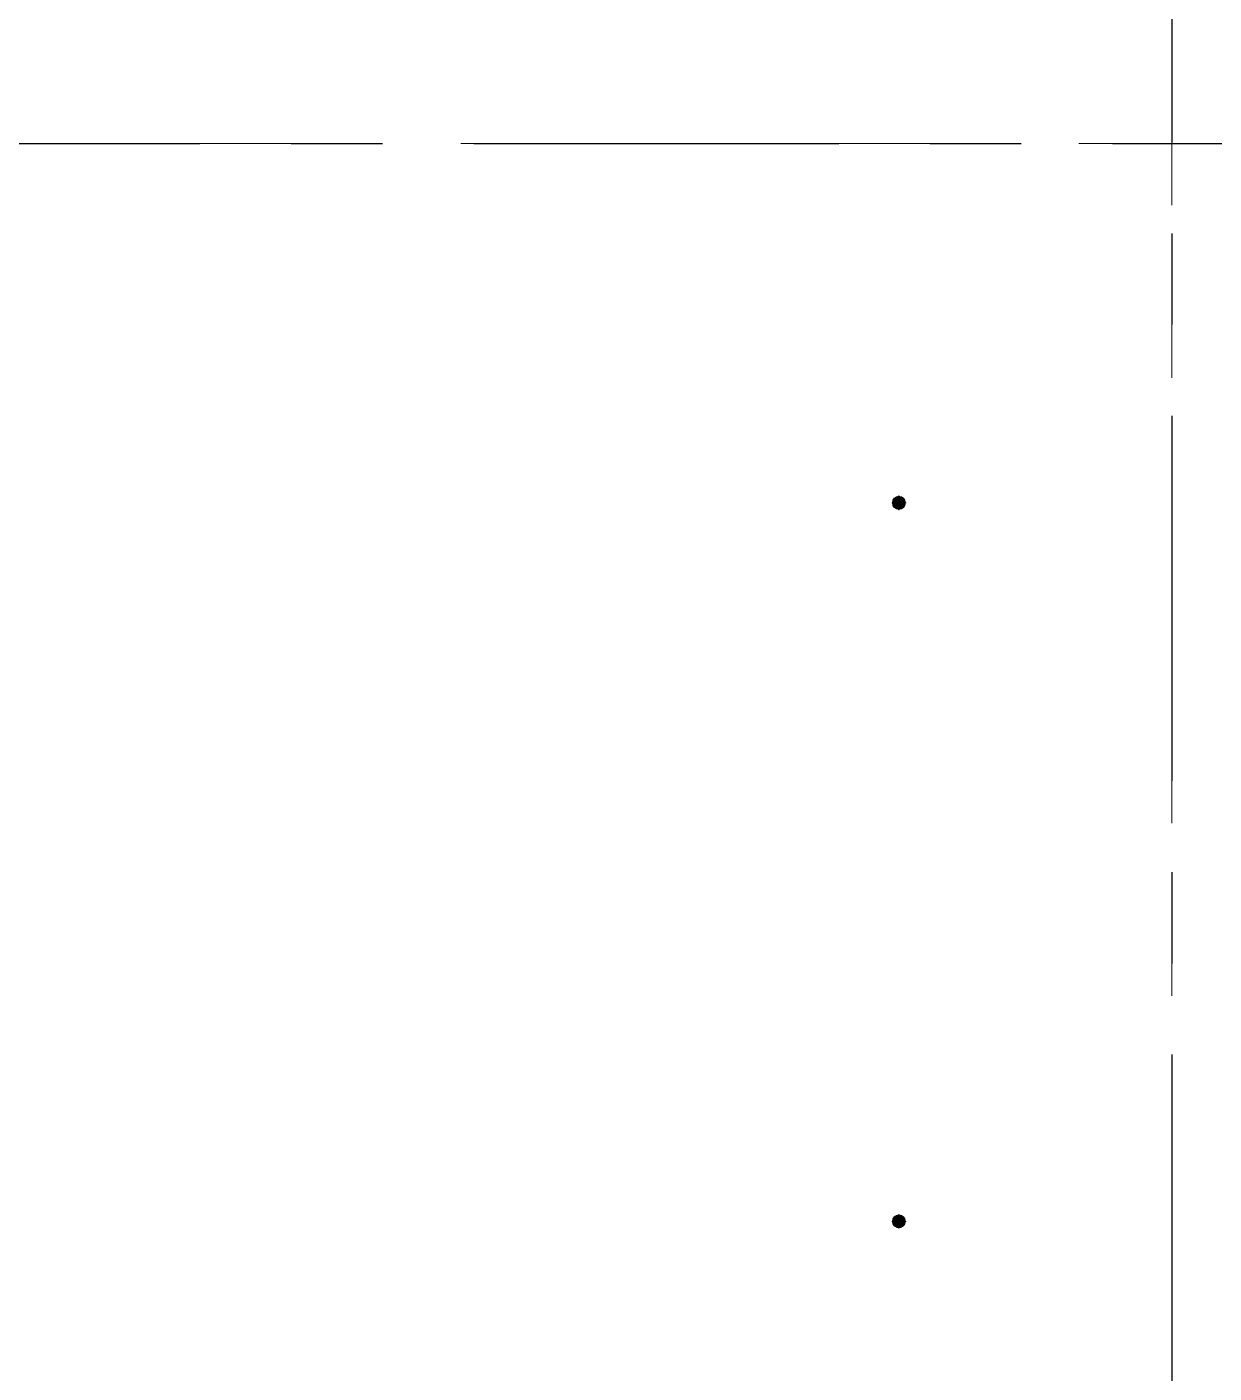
# Model space of a CAD drawing. Header units: millimetres. Extents: x -4000 to 187956, y -58990 to 162485.
# Drawn here: x 46516 to 50647, y 31172 to 35856 of the extents above; entities that cross this region are included whole.
import ezdxf

# ---------------------------------------------------------------- set-up
doc = ezdxf.new("R2010")
doc.units = ezdxf.units.MM
for name, pattern in [('Dash 1_16_', [317.5, 158.75, -158.75]), ('Grid Line', [2222.5, 1270, -317.5, 317.5, -317.5]), ('Grid Line 12_5mm', [2150, 1250, -300, 300, -300])]:
    doc.linetypes.add(name, pattern=pattern)
for name, color, linetype, lineweight in [('F-SPRN', 3, 'Continuous', 9), ('P-PIPE', 3, 'Continuous', 9), ('P-PIPE-CNTR', 3, 'Continuous', 9), ('S-GRID', 1, 'Continuous', 30)]:
    doc.layers.add(name, color=color, linetype=linetype, lineweight=lineweight)

# ---------------------------------------------------------------- blocks, each defined once
blk = doc.blocks.new('CMF2_NHAXUONG_A_rvt-1-FFS - TANG 1')
at = {"layer": 'S-GRID', "linetype": 'Grid Line 12_5mm', "lineweight": 9}
for p, q in [((50500, 161185.2), (50500, -16487.4)), ((-824.3, 35450), (183641.1, 35450))]:
    blk.add_line(p, q, dxfattribs=at)
blk = doc.blocks.new('Sprinkler_Up - DN20-V631-FFS - TANG 1')
at = {"layer": 'F-SPRN', "transparency": 33554534}
for points in [[(-13.5, 0), (-3.9, 0.7), (-1.7, 2.9), (-1.2, 3.5), (-0.6, 4), (0.6, 4), (1.2, 3.5), (1.7, 2.9), (4.6, 0), (22.2, 0), (18, 13.1), (6.9, 21.2), (-6.9, 21.2), (-18, 13.1), (-22.2, 0)], [(0, -21.2), (6.9, -21.2), (18, -13.1), (22.2, 0), (3.9, -0.7), (1.7, -2.9), (1.2, -3.5), (0.6, -4), (-0.6, -4), (-1.2, -3.5), (-1.7, -2.9), (-4.6, 0), (-22.2, 0), (-18, -13.1), (-6.9, -21.2)], [(0, -16.7), (4.3, -16.1), (11.8, -11.8), (16.1, -4.3), (16.1, 4.3), (11.8, 11.8), (8.3, 14.4), (0, 16.7), (-4.3, 16.1), (-11.8, 11.8), (-16.1, 4.3), (-16.1, -4.3), (-11.8, -11.8), (-8.3, -14.4)], [(0, -15.6), (7.8, -13.5), (13.5, -7.8), (15.1, -4), (15.1, 4), (13.5, 7.8), (7.8, 13.5), (0, 15.6), (-7.8, 13.5), (-11, 11), (-15.1, 4), (-15.1, -4), (-11, -11), (-7.8, -13.5)], [(-10.9, -5.5), (-10.9, 5.4), (-14.5, 5.4), (-14.5, -5.5)], [(-7.7, -5.5), (-7.7, 5.4), (-10.9, 5.4), (-10.9, -5.5)], [(0, -5.5), (0, 5.4), (-7.7, 5.4), (-7.7, -5.5)], [(0, 0), (5.7, 0), (2.9, 4.9), (-2.9, 4.9), (-5.7, 0)], [(-2.9, -4.9), (2.9, -4.9), (5.7, 0), (-5.7, 0)], [(0, 0), (4.6, 0), (0, 4.6), (-4.6, 0)], [(0, -4.6), (4.6, 0), (-4.6, 0)], [(0, -2.6), (1.3, 0), (-1.8, 0)], [(-1.3, 0), (1.8, 0), (0, 2.6)], [(7.7, -5.5), (7.7, 5.4), (0, 5.4), (0, -5.5)], [(10.9, -5.5), (10.9, 5.4), (7.7, 5.4), (7.7, -5.5)], [(14.5, -5.5), (14.5, 5.4), (10.9, 5.4), (10.9, -5.5)]]:
    blk.add_hatch(color=1, dxfattribs=at).paths.add_polyline_path(points)
at = {"layer": 'F-SPRN', "color": 1}
for p, q in [((-11.5, 5.4), (-14.5, 5.4)), ((-14.5, 5.4), (-11.3, 5.4)), ((-14.5, 5.4), (-14.5, 3.7)), ((-14.5, 3.3), (-14.5, 0)), ((-11.5, 5.4), (-11.5, 4)), ((-10.9, 1.9), (-10.9, 3.6)), ((-10.8, 5.4), (-8, 5.4)), ((-8.1, 5.4), (-10.8, 5.4)), ((-8.1, 5.4), (-8.1, 2.8)), ((-8.1, 2.5), (-8.1, 0.7)), ((-7.7, 4.8), (-7.7, 2.7)), ((-7.7, 4.8), (-7.7, 2.7)), ((-7.7, 2.1), (-7.7, 0.5)), ((-7.7, 2.1), (-7.7, 0.5)), ((-6.7, 5.4), (-4.7, 5.4)), ((-5.8, 3.8), (-5.8, 2.2)), ((-2.1, 0), (-2.1, 0)), ((-2.1, 0), (-2.1, -0.1)), ((-0.5, 2), (-0.6, 2)), ((-0.6, 2), (-0.6, 2)), ((0, 2.1), (-0.1, 2.1)), ((2.1, 0), (2.1, 0.1)), ((2.1, 0), (2.1, 0)), ((4.7, 5.4), (6.5, 5.4)), ((7.7, 5.4), (10.8, 5.4)), ((7.7, 5.2), (7.7, 2.7)), ((7.7, 5.2), (7.7, 2.7)), ((7.7, 2.3), (7.7, 0.5)), ((7.7, 2.3), (7.7, 0.5)), ((10.8, 5.4), (8.1, 5.4)), ((8.1, 5.4), (8.1, 2.8)), ((8.1, 2.5), (8.1, 0.4)), ((10.9, 5.4), (14.5, 5.4)), ((10.9, 3.6), (10.9, 0.2)), ((14.5, 5.4), (11.5, 5.4)), ((11.5, 5.4), (11.5, 4)), ((11.5, 3), (11.5, 0.2)), ((14.5, 5.4), (14.5, -5.5)), ((-14.5, -1.3), (-14.5, -3.7)), ((-11.1, -5.5), (-14.5, -5.5)), ((-14.5, -5.5), (-11.5, -5.5)), ((-10.9, -2.6), (-10.9, -1.3)), ((-10.8, -5.5), (-8.1, -5.5)), ((-7.8, -5.5), (-10.8, -5.5)), ((-8.1, -4.2), (-8.1, -5.5)), ((-7.7, -2.7), (-7.7, -4)), ((-7.7, -2.7), (-7.7, -4)), ((-7, -5.5), (-5.8, -5.5)), ((-4.8, -5.5), (-7, -5.5)), ((-5.8, -2.3), (-5.8, -3.8)), ((-2.1, -0.3), (-2, -0.4)), ((-2, -0.4), (-2, -0.5)), ((-2, -0.5), (-2, -0.6)), ((-2, -0.6), (-2, -0.7)), ((-2, -0.7), (-1.9, -0.7)), ((-1.9, -0.7), (-1.9, -0.8)), ((-1.9, -0.8), (-1.9, -0.9)), ((-1.9, -0.9), (-1.8, -1)), ((-1.8, -1), (-1.8, -1.1)), ((-1.8, -1), (-1.8, -1)), ((-1.8, -1.1), (-1.7, -1.2)), ((-1.7, -1.2), (-1.6, -1.3)), ((-1.7, -1.2), (-1.7, -1.2)), ((-1.6, -1.3), (-1.6, -1.4)), ((-1.6, -1.4), (-1.5, -1.4)), ((-1.5, -1.4), (-1.4, -1.5)), ((-1.4, -1.5), (-1.3, -1.6)), ((-1.4, -1.5), (-1.4, -1.5)), ((-1.3, -1.6), (-1.3, -1.7)), ((-1.3, -1.7), (-1.2, -1.7)), ((-1.2, -1.7), (-1.1, -1.7)), ((-1.1, -1.7), (-1.1, -1.8)), ((-1.1, -1.8), (-1, -1.8)), ((-1, -1.8), (-0.9, -1.9)), ((-0.9, -1.9), (-0.8, -1.9)), ((-0.8, -1.9), (-0.7, -2)), ((-0.8, -1.9), (-0.8, -1.9)), ((-0.7, -2), (-0.6, -2)), ((-0.6, -2), (-0.5, -2)), ((-0.5, -2), (-0.4, -2)), ((-0.4, -2), (-0.3, -2.1)), ((-0.4, -2), (-0.4, -2)), ((-0.3, -2.1), (-0.2, -2.1)), ((-0.2, -2.1), (-0.1, -2.1)), ((-0.1, -2.1), (0, -2.1)), ((0, -2.1), (0.1, -2.1)), ((0.1, -2.1), (0.2, -2.1)), ((0.1, -2.1), (0.1, -2.1)), ((0.2, -2.1), (0.3, -2.1)), ((0.3, -2.1), (0.4, -2)), ((0.4, -2), (0.5, -2)), ((0.5, -2), (0.6, -2)), ((0.6, -2), (0.7, -2)), ((0.6, -2), (0.6, -2)), ((0.7, -2), (0.8, -1.9)), ((0.8, -1.9), (0.9, -1.9)), ((0.9, -1.9), (1, -1.8)), ((0.9, -1.9), (0.9, -1.9)), ((1, -1.8), (1.1, -1.8)), ((1.1, -1.8), (1.2, -1.7)), ((1.2, -1.7), (1.3, -1.6)), ((1.2, -1.7), (1.2, -1.7)), ((1.3, -1.6), (1.4, -1.6)), ((1.4, -1.5), (1.5, -1.5)), ((1.4, -1.6), (1.4, -1.5)), ((1.5, -1.4), (1.6, -1.3)), ((1.5, -1.5), (1.5, -1.4)), ((1.6, -1.3), (1.7, -1.2)), ((1.6, -1.3), (1.6, -1.3)), ((1.7, -1.1), (1.8, -1.1)), ((1.7, -1.2), (1.7, -1.1)), ((1.8, -1), (1.9, -0.9)), ((1.8, -1.1), (1.8, -1)), ((1.9, -0.8), (2, -0.7)), ((1.9, -0.8), (1.9, -0.8)), ((1.9, -0.9), (1.9, -0.8)), ((2, -0.4), (2.1, -0.3)), ((2, -0.5), (2, -0.4)), ((2, -0.5), (2, -0.5)), ((2, -0.6), (2, -0.5)), ((2, -0.7), (2, -0.6)), ((2.1, -0.1), (2.1, 0)), ((2.1, -0.2), (2.1, -0.1)), ((2.1, -0.3), (2.1, -0.2)), ((7, -5.5), (4.8, -5.5)), ((5.8, -2.2), (5.8, -3.8)), ((5.8, -5.5), (7, -5.5)), ((7.7, -0.5), (7.7, -2.3)), ((7.7, -0.5), (7.7, -2.3)), ((7.7, -2.7), (7.7, -5.4)), ((7.7, -2.7), (7.7, -5.4)), ((10.8, -5.5), (7.7, -5.5)), ((8.1, -0.4), (8.1, -2.5)), ((8.1, -2.8), (8.1, -5.5)), ((8.1, -5.5), (10.8, -5.5)), ((10.9, -0.2), (10.9, -3.6)), ((14.5, -5.5), (10.9, -5.5)), ((11.5, -0.2), (11.5, -3)), ((11.5, -4), (11.5, -5.5)), ((11.5, -5.5), (14.5, -5.5))]:
    blk.add_line(p, q, dxfattribs=at)
at = {"layer": 'F-SPRN', "color": 1, "flags": 128}
for points in [[(-1.5, 1.4), (-1.6, 1.3), (-1.6, 1.3), (-1.7, 1.2), (-1.7, 1.1), (-1.8, 1.1), (-1.8, 1), (-1.9, 0.9), (-1.9, 0.8), (-1.9, 0.8), (-2, 0.7), (-2, 0.6), (-2, 0.5), (-2, 0.5), (-2, 0.4), (-2.1, 0.3), (-2.1, 0.2), (-2.1, 0.1), (-2.1, 0)], [(-0.6, 2), (-0.7, 2), (-0.8, 1.9), (-0.9, 1.9), (-0.9, 1.9), (-1, 1.8), (-1.1, 1.8), (-1.2, 1.7), (-1.2, 1.7), (-1.3, 1.6), (-1.4, 1.6), (-1.4, 1.5), (-1.5, 1.5), (-1.5, 1.4)], [(-0.1, 2.1), (-0.1, 2.1), (-0.2, 2.1), (-0.3, 2.1), (-0.4, 2), (-0.5, 2)], [(0.5, 2), (0.4, 2), (0.4, 2), (0.3, 2.1), (0.2, 2.1), (0.1, 2.1), (0, 2.1)], [(2.1, 0.1), (2.1, 0.2), (2.1, 0.2), (2.1, 0.3), (2, 0.4), (2, 0.5), (2, 0.6), (2, 0.7), (1.9, 0.7), (1.9, 0.8), (1.9, 0.9), (1.8, 1), (1.8, 1), (1.8, 1.1), (1.7, 1.2), (1.7, 1.2), (1.6, 1.3), (1.6, 1.4), (1.5, 1.4), (1.4, 1.5), (1.4, 1.5), (1.3, 1.6), (1.3, 1.7), (1.2, 1.7), (1.1, 1.7), (1.1, 1.8), (1, 1.8), (0.9, 1.9), (0.8, 1.9), (0.8, 1.9), (0.7, 2), (0.6, 2), (0.5, 2)], [(-2.1, -0.1), (-2.1, -0.2), (-2.1, -0.2), (-2.1, -0.3)]]:
    blk.add_lwpolyline(points, dxfattribs=at)
at = {"layer": 'F-SPRN', "color": 1}
for radius, start, end in [(22.2, 360, 180), (21.9, 165.6773, 179.2615), (21.9, 144.7698, 164.8151), (21.9, 126.6942, 143.2701), (16.7, 167.6802, 180), (16.7, 167.6802, 180), (16.7, 155.3879, 164.9693), (16.7, 155.3879, 164.9693), (15.6, 166.4265, 180), (15.6, 166.4265, 180), (15.6, 150.9409, 165), (15.6, 159.6139, 165), (16.7, 136.7213, 149.931), (16.7, 136.7213, 149.931), (15.6, 150.9409, 156.3845), (15.6, 138.4214, 150), (15.6, 138.4214, 150), (21.9, 108.2621, 125.7507), (16.7, 121.4181, 130.5751), (16.7, 121.4181, 130.5751), (15.6, 120.5262, 133.2078), (15.6, 120.5262, 133.2078), (16.7, 106.5995, 120), (16.7, 106.5995, 120), (15.6, 114.4363, 119.9813), (15.6, 114.4363, 119.9813), (21.9, 99.348, 107.901), (4.63, 155.7832, 180), (4.63, 155.7832, 180), (16.7, 96.4143, 105), (16.7, 96.4143, 105), (4.63, 109.0192, 138.2703), (4.63, 109.0192, 138.2703), (21.9, 90.145, 98.8503), (15.6, 95.5762, 100.6843), (15.6, 95.5762, 100.6843), (2.56, 109.0192, 168.8278), (2.56, 109.0192, 168.8278), (2.04, 109.0192, 180), (16.7, 83.0684, 90), (16.7, 83.0684, 90), (4.63, 17.9592, 90), (4.63, 17.9592, 90), (3.81, 57.0577, 90), (2.56, 14.5599, 90), (2.56, 14.5599, 90), (2.04, 10.4703, 90), (21.9, 72.5583, 89.4624), (15.6, 75.573, 80.5892), (15.6, 75.573, 80.5892), (3.81, 16.1605, 43.8358), (15.6, 67.5614, 74.5481), (15.6, 67.5614, 74.5481), (16.7, 60, 75), (16.7, 60, 75), (15.6, 60.0187, 65.5637), (15.6, 60.0187, 65.5637), (21.9, 54.2493, 71.7379), (15.6, 46.7922, 60), (15.6, 46.7922, 60), (16.7, 49.4249, 58.5819), (16.7, 49.4249, 58.5819), (15.6, 30, 41.5786), (15.6, 30, 41.5786), (16.7, 30, 43.2787), (16.7, 30, 43.2787), (21.9, 36.7299, 53.3058), (15.6, 23.6155, 29.5646), (15.6, 15, 29.5646), (15.6, 15, 20.3861), (16.7, 15, 24.6121), (16.7, 15, 24.6121), (15.6, 360, 13.6618), (15.6, 0, 13.6618), (16.7, 360, 12.3198), (16.7, 0, 12.3198), (21.9, 15.1849, 35.2302), (21.9, 0.7385, 14.3227), (22.2, 180, 360), (21.9, 180.7385, 194.3227), (21.9, 195.1849, 215.2302), (21.9, 216.7299, 233.3058), (16.7, 180, 192.3198), (16.7, 180, 192.3198), (16.7, 195.0307, 204.6121), (16.7, 195.0307, 204.6121), (15.6, 181.9082, 193.6618), (15.6, 181.9082, 193.6618), (15.6, 197.3339, 209.5646), (15.6, 197.3339, 209.5646), (16.7, 210.069, 223.2787), (16.7, 210.069, 223.2787), (15.6, 212.5472, 221.5786), (15.6, 212.5472, 221.5786), (21.9, 234.2493, 251.7379), (16.7, 229.4249, 238.5819), (16.7, 229.4249, 238.5819), (15.6, 233.795, 240), (15.6, 233.795, 240), (16.7, 240, 255), (16.7, 240, 255), (15.6, 240.0187, 254.5481), (15.6, 240.0187, 254.5481), (21.9, 252.5583, 269.4624), (4.63, 197.9592, 0), (4.63, 197.9592, 360), (15.6, 255, 267.64), (15.6, 255, 267.64), (3.81, 196.1605, 360), (2.56, 191.1677, 270), (2.56, 191.1677, 270), (2.04, 190.4703, 270), (16.7, 263.0684, 270), (16.7, 263.0684, 270), (2.04, 270, 0), (2.56, 270, 0), (2.56, 270, 360), (21.9, 270.145, 278.8503), (15.6, 275.5762, 280.6843), (15.6, 275.5762, 280.6843), (16.7, 276.4143, 285), (16.7, 276.4143, 285), (21.9, 279.348, 287.901), (16.7, 286.5995, 300), (16.7, 286.5995, 300), (15.6, 294.4363, 299.9813), (15.6, 294.4363, 299.9813), (21.9, 288.2621, 305.7507), (15.6, 300, 313.2078), (15.6, 300, 313.2078), (16.7, 301.4181, 310.5751), (16.7, 301.4181, 310.5751), (15.6, 318.4214, 330), (15.6, 318.4214, 330), (16.7, 316.7213, 330), (16.7, 316.7213, 330), (21.9, 306.6942, 323.2701), (15.6, 330.4354, 345), (15.6, 330.4354, 336.3845), (15.6, 339.6139, 345), (15.6, 346.3382, 360), (15.6, 346.3382, 360), (16.7, 335.3879, 345), (16.7, 335.3879, 345), (16.7, 347.6802, 360), (16.7, 347.6802, 360), (21.9, 324.7698, 344.8151), (21.9, 345.6773, 359.2615)]:
    blk.add_arc((0, 0), radius, start, end, dxfattribs=at)
blk = doc.blocks.new('Sprinkler_Up - DN20-V632-FFS - TANG 1')
at = {"layer": 'F-SPRN', "transparency": 33554534}
for points in [[(13.5, 0), (22.2, 0), (18, 13.1), (6.9, 21.2), (-6.9, 21.2), (-18, 13.1), (-22.2, 0), (-3.9, 0.7), (-1.7, 2.9), (-1.4, 4.8), (-0.5, 4.8), (0.6, 4), (1.2, 3.5), (1.7, 2.9), (4.6, 0)], [(0, -21.2), (6.9, -21.2), (18, -13.1), (22.2, 0), (3.9, -0.7), (1.7, -2.9), (1.2, -3.5), (0.6, -4), (-0.6, -4), (-1.2, -3.5), (-1.7, -2.9), (-4.6, 0), (-22.2, 0), (-18, -13.1), (-6.9, -21.2)], [(0, -16.7), (4.3, -16.1), (11.8, -11.8), (16.1, -4.3), (15.8, 4.8), (11.8, 11.8), (8.3, 14.4), (0, 16.7), (-4.3, 16.1), (-11.8, 11.8), (-16.1, 4.3), (-16.1, -4.3), (-11.8, -11.8), (-8.3, -14.4)], [(0, -15.6), (7.8, -13.5), (13.5, -7.8), (15.1, -4), (14.7, 4.8), (13.5, 7.8), (7.8, 13.5), (0, 15.6), (-7.8, 13.5), (-11, 11), (-15.1, 4), (-15.1, -4), (-11, -11), (-7.8, -13.5)], [(-10.9, -5.5), (-10.9, 5.4), (-14.5, 4.8), (-14.5, -5.5)], [(-7.7, -5.5), (-7.7, 5.4), (-10.9, 4.8), (-10.9, -5.5)], [(0, -5.5), (0, 5.4), (-7.7, 4.8), (-7.7, -5.5)], [(-5.7, 0), (5.7, 0), (2.9, 4.9), (-2.9, 4.8)], [(-2.9, -4.9), (2.9, -4.9), (5.7, 0), (-5.7, 0)], [(-4.6, 0), (4.6, 0), (0, 4.6)], [(0, -4.6), (4.6, 0), (-4.6, 0)], [(0, -2.6), (1.3, 0), (-1.8, 0)], [(-1.3, 0), (1.8, 0), (0, 2.6)], [(7.7, -5.5), (7.7, 5.4), (0, 4.8), (0, -5.5)], [(10.9, -5.5), (10.9, 5.4), (7.7, 4.8), (7.7, -5.5)], [(14.5, -5.5), (14.5, 5.4), (10.9, 4.8), (10.9, -5.5)]]:
    blk.add_hatch(color=1, dxfattribs=at).paths.add_polyline_path(points)
at = {"layer": 'F-SPRN', "color": 1}
for p, q in [((-11.5, 5.4), (-14.5, 5.4)), ((-14.5, 5.4), (-11.3, 5.4)), ((-14.5, 5.4), (-14.5, 4.8)), ((-14.5, 3.3), (-14.5, 0)), ((-11.5, 5.4), (-11.5, 4.8)), ((-10.9, 4.8), (-10.9, 5.4)), ((-10.9, 1.9), (-10.9, 3.6)), ((-10.8, 5.4), (-8, 5.4)), ((-8.1, 5.4), (-10.8, 5.4)), ((-8.1, 5.4), (-8.1, 2.8)), ((-8.1, 2.5), (-8.1, 0.7)), ((-7.7, 5.4), (-7.7, 4.8)), ((-7.7, 5.4), (-7.7, 4.8)), ((-7.7, 4.8), (-7.7, 2.7)), ((-7.7, 4.8), (-7.7, 2.7)), ((-7.7, 2.1), (-7.7, 0.5)), ((-7.7, 2.1), (-7.7, 0.5)), ((-6.7, 5.4), (-4.7, 5.4)), ((-5.8, 5.4), (-5.8, 4.8)), ((-5.8, 3.8), (-5.8, 2.2)), ((-2.1, 0), (-2.1, 0)), ((-2.1, 0), (-2.1, -0.1)), ((0, 2.1), (-0.1, 2.1)), ((2.1, 0), (2.1, 0.1)), ((2.1, 0), (2.1, 0)), ((4.7, 5.4), (6.5, 5.4)), ((5.8, 5.4), (5.8, 4.8)), ((7.7, 5.4), (10.8, 5.4)), ((7.7, 5.4), (7.7, 4.8)), ((7.7, 5.4), (7.7, 4.8)), ((7.7, 4.8), (7.7, 2.7)), ((7.7, 4.8), (7.7, 2.7)), ((7.7, 2.3), (7.7, 0.5)), ((7.7, 2.3), (7.7, 0.5)), ((10.8, 5.4), (8.1, 5.4)), ((8.1, 5.4), (8.1, 4.8)), ((8.1, 4.8), (8.1, 2.8)), ((8.1, 2.5), (8.1, 0.4)), ((10.9, 5.4), (14.5, 5.4)), ((10.9, 5.4), (10.9, 4.8)), ((10.9, 3.6), (10.9, 0.2)), ((14.5, 5.4), (11.5, 5.4)), ((11.5, 5.4), (11.5, 4.8)), ((11.5, 3), (11.5, 0.2)), ((14.5, 5.4), (14.5, 4.8)), ((14.5, 3.7), (14.5, -5.5)), ((-14.5, -1.3), (-14.5, -3.7)), ((-11.1, -5.5), (-14.5, -5.5)), ((-14.5, -5.5), (-11.5, -5.5)), ((-10.9, -2.6), (-10.9, -1.3)), ((-10.8, -5.5), (-8.1, -5.5)), ((-7.8, -5.5), (-10.8, -5.5)), ((-8.1, -4.2), (-8.1, -5.5)), ((-7.7, -2.7), (-7.7, -4)), ((-7.7, -2.7), (-7.7, -4)), ((-7, -5.5), (-5.8, -5.5)), ((-4.8, -5.5), (-7, -5.5)), ((-5.8, -2.3), (-5.8, -3.8)), ((-2.1, -0.3), (-2, -0.4)), ((-2, -0.4), (-2, -0.5)), ((-2, -0.5), (-2, -0.6)), ((-2, -0.6), (-2, -0.7)), ((-2, -0.7), (-1.9, -0.7)), ((-1.9, -0.7), (-1.9, -0.8)), ((-1.9, -0.8), (-1.9, -0.9)), ((-1.9, -0.9), (-1.8, -1)), ((-1.8, -1), (-1.8, -1.1)), ((-1.8, -1), (-1.8, -1)), ((-1.8, -1.1), (-1.7, -1.2)), ((-1.7, -1.2), (-1.6, -1.3)), ((-1.7, -1.2), (-1.7, -1.2)), ((-1.6, -1.3), (-1.6, -1.4)), ((-1.6, -1.4), (-1.5, -1.4)), ((-1.5, -1.4), (-1.4, -1.5)), ((-1.4, -1.5), (-1.3, -1.6)), ((-1.4, -1.5), (-1.4, -1.5)), ((-1.3, -1.6), (-1.3, -1.7)), ((-1.3, -1.7), (-1.2, -1.7)), ((-1.2, -1.7), (-1.1, -1.7)), ((-1.1, -1.7), (-1.1, -1.8)), ((-1.1, -1.8), (-1, -1.8)), ((-1, -1.8), (-0.9, -1.9)), ((-0.9, -1.9), (-0.8, -1.9)), ((-0.8, -1.9), (-0.7, -2)), ((-0.8, -1.9), (-0.8, -1.9)), ((-0.7, -2), (-0.6, -2)), ((-0.6, -2), (-0.5, -2)), ((-0.5, -2), (-0.4, -2)), ((-0.4, -2), (-0.3, -2.1)), ((-0.4, -2), (-0.4, -2)), ((-0.3, -2.1), (-0.2, -2.1)), ((-0.2, -2.1), (-0.1, -2.1)), ((-0.1, -2.1), (0, -2.1)), ((0, -2.1), (0.1, -2.1)), ((0.1, -2.1), (0.2, -2.1)), ((0.1, -2.1), (0.1, -2.1)), ((0.2, -2.1), (0.3, -2.1)), ((0.3, -2.1), (0.4, -2)), ((0.4, -2), (0.5, -2)), ((0.5, -2), (0.6, -2)), ((0.6, -2), (0.7, -2)), ((0.6, -2), (0.6, -2)), ((0.7, -2), (0.8, -1.9)), ((0.8, -1.9), (0.9, -1.9)), ((0.9, -1.9), (1, -1.8)), ((0.9, -1.9), (0.9, -1.9)), ((1, -1.8), (1.1, -1.8)), ((1.1, -1.8), (1.2, -1.7)), ((1.2, -1.7), (1.3, -1.6)), ((1.2, -1.7), (1.2, -1.7)), ((1.3, -1.6), (1.4, -1.6)), ((1.4, -1.5), (1.5, -1.5)), ((1.4, -1.6), (1.4, -1.5)), ((1.5, -1.4), (1.6, -1.3)), ((1.5, -1.5), (1.5, -1.4)), ((1.6, -1.3), (1.7, -1.2)), ((1.6, -1.3), (1.6, -1.3)), ((1.7, -1.1), (1.8, -1.1)), ((1.7, -1.2), (1.7, -1.1)), ((1.8, -1), (1.9, -0.9)), ((1.8, -1.1), (1.8, -1)), ((1.9, -0.8), (2, -0.7)), ((1.9, -0.8), (1.9, -0.8)), ((1.9, -0.9), (1.9, -0.8)), ((2, -0.4), (2.1, -0.3)), ((2, -0.5), (2, -0.4)), ((2, -0.5), (2, -0.5)), ((2, -0.6), (2, -0.5)), ((2, -0.7), (2, -0.6)), ((2.1, -0.1), (2.1, 0)), ((2.1, -0.2), (2.1, -0.1)), ((2.1, -0.3), (2.1, -0.2)), ((7, -5.5), (4.8, -5.5)), ((5.8, -2.2), (5.8, -3.8)), ((5.8, -5.5), (7, -5.5)), ((7.7, -0.5), (7.7, -2.3)), ((7.7, -0.5), (7.7, -2.3)), ((7.7, -2.7), (7.7, -5.4)), ((7.7, -2.7), (7.7, -5.4)), ((10.8, -5.5), (7.7, -5.5)), ((8.1, -0.4), (8.1, -2.5)), ((8.1, -2.8), (8.1, -5.5)), ((8.1, -5.5), (10.8, -5.5)), ((10.9, -0.2), (10.9, -3.6)), ((14.5, -5.5), (10.9, -5.5)), ((11.5, -0.2), (11.5, -3)), ((11.5, -4), (11.5, -5.5)), ((11.5, -5.5), (14.5, -5.5))]:
    blk.add_line(p, q, dxfattribs=at)
at = {"layer": 'F-SPRN', "color": 1, "flags": 128}
for points in [[(-0.6, 2), (-0.7, 2), (-0.8, 1.9), (-0.9, 1.9), (-0.9, 1.9), (-1, 1.8), (-1.1, 1.8), (-1.2, 1.7), (-1.2, 1.7), (-1.3, 1.6), (-1.4, 1.6), (-1.4, 1.5), (-1.5, 1.5), (-1.5, 1.4), (-1.6, 1.3), (-1.6, 1.3), (-1.7, 1.2), (-1.7, 1.1), (-1.8, 1.1), (-1.8, 1), (-1.9, 0.9), (-1.9, 0.8), (-1.9, 0.8), (-2, 0.7), (-2, 0.6), (-2, 0.5), (-2, 0.5), (-2, 0.4), (-2.1, 0.3), (-2.1, 0.2), (-2.1, 0.1), (-2.1, 0)], [(-0.5, 2), (-0.6, 2), (-0.6, 2)], [(-0.3, 2.1), (-0.4, 2), (-0.5, 2)], [(-0.1, 2.1), (-0.1, 2.1), (-0.2, 2.1), (-0.3, 2.1)], [(2.1, 0.1), (2.1, 0.2), (2.1, 0.2), (2.1, 0.3), (2, 0.4), (2, 0.5), (2, 0.6), (2, 0.7), (1.9, 0.7), (1.9, 0.8), (1.9, 0.9), (1.8, 1), (1.8, 1), (1.8, 1.1), (1.7, 1.2), (1.7, 1.2), (1.6, 1.3), (1.6, 1.4), (1.5, 1.4), (1.4, 1.5), (1.4, 1.5), (1.3, 1.6), (1.3, 1.7), (1.2, 1.7), (1.1, 1.7), (1.1, 1.8), (1, 1.8), (0.9, 1.9), (0.8, 1.9), (0.8, 1.9), (0.7, 2), (0.6, 2), (0.5, 2), (0.4, 2), (0.4, 2), (0.3, 2.1), (0.2, 2.1), (0.1, 2.1), (0, 2.1)], [(-2.1, -0.1), (-2.1, -0.2), (-2.1, -0.2), (-2.1, -0.3)]]:
    blk.add_lwpolyline(points, dxfattribs=at)
at = {"layer": 'F-SPRN', "color": 1}
for radius, start, end in [(22.2, 360, 180), (21.9, 166.5, 179.2615), (21.9, 144.7698, 164.8151), (21.9, 126.6942, 143.2701), (16.7, 167.6802, 180), (16.7, 167.6802, 180), (16.7, 163.0836, 165), (16.7, 163.0836, 165), (16.7, 155.3879, 163.0836), (16.7, 155.3879, 163.0836), (15.6, 166.4265, 180), (15.6, 166.4265, 180), (15.6, 150.9409, 165), (15.6, 161.8532, 165), (15.6, 150.9409, 161.8532), (16.7, 136.7213, 149.931), (16.7, 136.7213, 149.931), (15.6, 138.4214, 150), (15.6, 138.4214, 150), (21.9, 108.2621, 125.7507), (16.7, 121.4181, 130.5751), (16.7, 121.4181, 130.5751), (15.6, 120.5262, 133.2078), (15.6, 120.5262, 133.2078), (16.7, 106.5995, 120), (16.7, 106.5995, 120), (15.6, 114.4363, 119.9813), (15.6, 114.4363, 119.9813), (21.9, 99.348, 107.901), (4.63, 155.7832, 180), (4.63, 155.7832, 180), (16.7, 96.4143, 105), (16.7, 96.4143, 105), (4.63, 109.0192, 138.2703), (4.63, 109.0192, 138.2703), (21.9, 90.145, 98.8503), (5.71, 120, 121.4166), (15.6, 95.5762, 100.6843), (15.6, 95.5762, 100.6843), (2.56, 109.0192, 168.8278), (2.56, 109.0192, 168.8278), (2.04, 109.0192, 180), (16.7, 83.0684, 90), (16.7, 83.0684, 90), (4.63, 17.9592, 90), (4.63, 17.9592, 90), (3.81, 57.0577, 90), (2.56, 14.5599, 90), (2.56, 14.5599, 90), (2.04, 10.4703, 90), (21.9, 72.5583, 89.4624), (15.6, 75.573, 80.5892), (15.6, 75.573, 80.5892), (3.81, 16.1605, 43.8358), (5.71, 58.5834, 60), (15.6, 67.5614, 74.5481), (15.6, 67.5614, 74.5481), (16.7, 60, 75), (16.7, 60, 75), (15.6, 60.0187, 65.5637), (15.6, 60.0187, 65.5637), (21.9, 54.2493, 71.7379), (15.6, 46.7922, 60), (15.6, 46.7922, 60), (16.7, 49.4249, 58.5819), (16.7, 49.4249, 58.5819), (15.6, 30, 41.5786), (15.6, 30, 41.5786), (16.7, 30, 43.2787), (16.7, 30, 43.2787), (21.9, 36.7299, 53.3058), (15.6, 15, 29.5646), (15.6, 15, 29.5646), (16.7, 16.9164, 24.6121), (16.7, 16.9164, 24.6121), (15.6, 360, 13.6618), (15.6, 0, 13.6618), (16.7, 15, 16.9164), (16.7, 15, 16.9164), (16.7, 360, 12.3198), (16.7, 0, 12.3198), (21.9, 15.1849, 35.2302), (21.9, 0.7385, 13.5), (22.2, 180, 360), (21.9, 180.7385, 194.3227), (21.9, 195.1849, 215.2302), (21.9, 216.7299, 233.3058), (16.7, 180, 192.3198), (16.7, 180, 192.3198), (16.7, 195.0307, 204.6121), (16.7, 195.0307, 204.6121), (15.6, 181.9082, 193.6618), (15.6, 181.9082, 193.6618), (15.6, 197.3339, 209.5646), (15.6, 197.3339, 209.5646), (16.7, 210.069, 223.2787), (16.7, 210.069, 223.2787), (15.6, 212.5472, 221.5786), (15.6, 212.5472, 221.5786), (21.9, 234.2493, 251.7379), (16.7, 229.4249, 238.5819), (16.7, 229.4249, 238.5819), (15.6, 233.795, 240), (15.6, 233.795, 240), (16.7, 240, 255), (16.7, 240, 255), (15.6, 240.0187, 254.5481), (15.6, 240.0187, 254.5481), (21.9, 252.5583, 269.4624), (4.63, 197.9592, 0), (4.63, 197.9592, 360), (15.6, 255, 267.64), (15.6, 255, 267.64), (3.81, 196.1605, 360), (2.56, 191.1677, 270), (2.56, 191.1677, 270), (2.04, 190.4703, 270), (16.7, 263.0684, 270), (16.7, 263.0684, 270), (2.04, 270, 0), (2.56, 270, 0), (2.56, 270, 360), (21.9, 270.145, 278.8503), (15.6, 275.5762, 280.6843), (15.6, 275.5762, 280.6843), (16.7, 276.4143, 285), (16.7, 276.4143, 285), (21.9, 279.348, 287.901), (16.7, 286.5995, 300), (16.7, 286.5995, 300), (15.6, 294.4363, 299.9813), (15.6, 294.4363, 299.9813), (21.9, 288.2621, 305.7507), (15.6, 300, 313.2078), (15.6, 300, 313.2078), (16.7, 301.4181, 310.5751), (16.7, 301.4181, 310.5751), (15.6, 318.4214, 330), (15.6, 318.4214, 330), (16.7, 316.7213, 330), (16.7, 316.7213, 330), (21.9, 306.6942, 323.2701), (15.6, 330.4354, 345), (15.6, 330.4354, 336.3845), (15.6, 339.6139, 345), (15.6, 346.3382, 360), (15.6, 346.3382, 360), (16.7, 335.3879, 345), (16.7, 335.3879, 345), (16.7, 347.6802, 360), (16.7, 347.6802, 360), (21.9, 324.7698, 344.8151), (21.9, 345.6773, 359.2615)]:
    blk.add_arc((0, 0), radius, start, end, dxfattribs=at)
blk = doc.blocks.new('Steel_Transition_Threaded_HoaPhat - Standard-V953-FFS - TANG 1')
at = {"layer": 'P-PIPE', "lineweight": 13, "transparency": 33554534}
h = blk.add_hatch(color=1, dxfattribs=at)
h.paths.add_polyline_path([(49550, 126427.6), (49555.8, 126428.4), (49561.3, 126430.6), (49565.9, 126434.2), (49569.5, 126438.8), (49571.7, 126444.3), (49572.5, 126450.1), (49571.7, 126455.9), (49569.5, 126461.3), (49565.9, 126466), (49561.3, 126469.6), (49555.8, 126471.8), (49550, 126472.6), (49544.2, 126471.8), (49538.8, 126469.6), (49534.1, 126466), (49530.5, 126461.3), (49528.3, 126455.9), (49527.5, 126450.1), (49528.3, 126444.3), (49530.5, 126438.8), (49534.1, 126434.2), (49538.8, 126430.6), (49544.2, 126428.4)])
h.paths.add_polyline_path([(49550, 126430), (49544.8, 126430.7), (49540, 126432.7), (49535.8, 126435.9), (49532.6, 126440), (49530.6, 126444.9), (49529.9, 126450.1), (49530.6, 126455.3), (49532.6, 126460.1), (49535.8, 126464.3), (49540, 126467.5), (49544.8, 126469.5), (49550, 126470.2), (49555.2, 126469.5), (49560.1, 126467.5), (49564.2, 126464.3), (49567.4, 126460.1), (49569.4, 126455.3), (49570.1, 126450.1), (49569.4, 126444.9), (49567.4, 126440), (49564.2, 126435.9), (49560.1, 126432.7), (49555.2, 126430.7)])
for points in [[(49529.9, 126450.1), (49533.6, 126450.1), (49535.8, 126458.3), (49541.8, 126464.3), (49550, 126466.5), (49558.2, 126464.3), (49564.2, 126458.3), (49566.4, 126450.1), (49570.1, 126450.1), (49569.4, 126455.3), (49567.4, 126460.1), (49564.2, 126464.3), (49560.1, 126467.5), (49555.2, 126469.5), (49550, 126470.2), (49544.8, 126469.5), (49540, 126467.5), (49535.8, 126464.3), (49532.6, 126460.1), (49530.6, 126455.3)], [(49550, 126431.6), (49554.8, 126432.2), (49559.3, 126434.1), (49563.1, 126437), (49566, 126440.8), (49567.9, 126445.3), (49568.5, 126450.1), (49567.9, 126454.9), (49566, 126459.3), (49563.1, 126463.2), (49559.3, 126466.1), (49554.8, 126468), (49550, 126468.6), (49545.2, 126468), (49540.8, 126466.1), (49536.9, 126463.2), (49534, 126459.3), (49532.1, 126454.9), (49531.5, 126450.1), (49532.1, 126445.3), (49534, 126440.8), (49536.9, 126437), (49540.8, 126434.1), (49545.2, 126432.2)], [(49550, 126430), (49555.2, 126430.7), (49560.1, 126432.7), (49564.2, 126435.9), (49567.4, 126440), (49569.4, 126444.9), (49570.1, 126450.1), (49566.4, 126450.1), (49564.2, 126441.9), (49558.2, 126435.9), (49550, 126433.7), (49541.8, 126435.9), (49535.8, 126441.9), (49533.6, 126450.1), (49529.9, 126450.1), (49530.6, 126444.9), (49532.6, 126440), (49535.8, 126435.9), (49540, 126432.7), (49544.8, 126430.7)]]:
    blk.add_hatch(color=1, dxfattribs=at).paths.add_polyline_path(points)
at = {"layer": 'P-PIPE', "color": 20, "lineweight": 13}
for radius, start, end in [(22.5, 0, 180), (22.5, 0, 180), (20.1, 128.8856, 148.1553), (18.5, 136.4297, 150), (18.5, 136.4297, 150), (18.5, 123.4976, 133.2041), (18.5, 123.4976, 133.2041), (20.1, 109.6859, 125.0043), (16.4, 121.0738, 126.4537), (18.5, 106.819, 120), (18.5, 106.819, 120), (16.4, 113.4045, 120), (16.4, 107.4657, 111.9681), (20.1, 100.9975, 105), (18.5, 91.4353, 103.2046), (18.5, 91.4353, 103.2046), (16.4, 96.2132, 104.6042), (20.1, 90.5246, 98.5089), (18.5, 78.0986, 90), (18.5, 78.0986, 90), (20.1, 75.0607, 87.9279), (16.4, 66.9681, 75), (18.5, 60, 75), (18.5, 60, 75), (20.1, 54.9957, 75), (18.5, 46.7959, 56.5024), (18.5, 46.7959, 56.5024), (20.1, 31.8447, 51.1144), (18.5, 30, 43.5703), (18.5, 30, 43.5703), (22.5, 180, 0), (22.5, 180, 0), (20.1, 166.0499, 180), (20.1, 180, 193.9501), (20.1, 150, 162.7449), (20.1, 197.2551, 210), (18.5, 166.5939, 180), (18.5, 166.5939, 180), (18.5, 180, 193.4061), (18.5, 180, 193.4061), (18.5, 157.6232, 165), (18.5, 157.6232, 165), (18.5, 195, 202.3768), (18.5, 195, 202.3768), (20.1, 211.8447, 231.1144), (16.4, 180.8106, 191.4533), (16.4, 168.5467, 175.1607), (18.5, 210, 223.5703), (18.5, 210, 223.5703), (16.4, 158.0319, 163.506), (16.4, 141.9681, 150), (16.4, 210.6635, 218.0319), (18.5, 226.7959, 236.5024), (18.5, 226.7959, 236.5024), (20.1, 234.9957, 255), (16.4, 230.4733, 236.6389), (18.5, 240, 255), (18.5, 240, 255), (16.4, 240, 246.5955), (16.4, 246.9681, 255), (20.1, 255.0607, 267.9279), (18.5, 258.0986, 270), (18.5, 258.0986, 270), (16.4, 264.1652, 268.506), (20.1, 270.5246, 278.5089), (18.5, 271.4353, 283.2046), (18.5, 271.4353, 283.2046), (16.4, 276.4537, 283.9063), (20.1, 280.9975, 285), (16.4, 287.4657, 291.9681), (18.5, 286.819, 300), (18.5, 286.819, 300), (16.4, 293.4045, 300), (20.1, 289.6859, 305.0043), (18.5, 303.4976, 313.2041), (18.5, 303.4976, 313.2041), (20.1, 308.8856, 328.1553), (16.4, 30, 38.0319), (18.5, 316.4297, 330), (18.5, 316.4297, 330), (16.4, 338.0319, 342.8691), (16.4, 0, 8.0319), (16.4, 351.9681, 0), (18.5, 15, 22.3768), (18.5, 15, 22.3768), (18.5, 337.6232, 345), (18.5, 337.6232, 345), (20.1, 17.2551, 30), (20.1, 330, 342.7449), (18.5, 0, 13.4061), (18.5, 0, 13.4061), (18.5, 346.5939, 0), (18.5, 346.5939, 0), (20.1, 0, 13.9501), (20.1, 346.0499, 0)]:
    blk.add_arc((49550, 126450.1), radius, start, end, dxfattribs=at)
blk = doc.blocks.new('Steel_Transition_Threaded_HoaPhat - Standard-V958-FFS - TANG 1')
at = {"layer": 'P-PIPE', "lineweight": 13, "transparency": 33554534}
h = blk.add_hatch(color=1, dxfattribs=at)
h.paths.add_polyline_path([(49550, 31677.6), (49555.8, 31678.4), (49561.3, 31680.6), (49565.9, 31684.2), (49569.5, 31688.8), (49571.7, 31694.3), (49572.5, 31700.1), (49571.7, 31705.9), (49569.5, 31711.3), (49565.9, 31716), (49561.3, 31719.6), (49555.8, 31721.8), (49550, 31722.6), (49544.2, 31721.8), (49538.8, 31719.6), (49534.1, 31716), (49530.5, 31711.3), (49528.1, 31704.9), (49527.5, 31700.1), (49528.3, 31694.3), (49530.5, 31688.8), (49534.1, 31684.2), (49538.8, 31680.6), (49544.2, 31678.4)])
h.paths.add_polyline_path([(49550, 31680), (49544.8, 31680.7), (49540, 31682.7), (49535.8, 31685.9), (49532.6, 31690), (49530.6, 31694.9), (49529.9, 31700.1), (49530.6, 31705.3), (49532.6, 31710.1), (49535.8, 31714.3), (49540, 31717.5), (49544.8, 31719.5), (49550, 31720.2), (49555.2, 31719.5), (49560.1, 31717.5), (49564.2, 31714.3), (49567.4, 31710.1), (49569.5, 31704.9), (49570.1, 31700.1), (49569.4, 31694.9), (49567.4, 31690), (49564.2, 31685.9), (49560.1, 31682.7), (49555.2, 31680.7)])
for points in [[(49529.9, 31700.1), (49533.6, 31700.1), (49535.8, 31708.3), (49541.8, 31714.3), (49550, 31716.5), (49558.2, 31714.3), (49564.2, 31708.3), (49566.4, 31700.1), (49570.1, 31700.1), (49569.4, 31705.3), (49567.4, 31710.1), (49564.2, 31714.3), (49560.1, 31717.5), (49555.2, 31719.5), (49550, 31720.2), (49544.8, 31719.5), (49540, 31717.5), (49535.8, 31714.3), (49532.6, 31710.1), (49530.5, 31704.9)], [(49550, 31681.6), (49554.8, 31682.2), (49559.3, 31684.1), (49563.1, 31687), (49566, 31690.8), (49567.9, 31695.3), (49568.5, 31700.1), (49567.9, 31704.9), (49566, 31709.3), (49563.1, 31713.2), (49559.3, 31716.1), (49554.8, 31718), (49550, 31718.6), (49545.2, 31718), (49540.8, 31716.1), (49536.9, 31713.2), (49534, 31709.3), (49532.1, 31704.9), (49531.5, 31700.1), (49532.1, 31695.3), (49534, 31690.8), (49536.9, 31687), (49540.8, 31684.1), (49545.2, 31682.2)], [(49550, 31680), (49555.2, 31680.7), (49560.1, 31682.7), (49564.2, 31685.9), (49567.4, 31690), (49569.4, 31694.9), (49570.1, 31700.1), (49566.4, 31700.1), (49564.2, 31691.9), (49558.2, 31685.9), (49550, 31683.7), (49541.8, 31685.9), (49535.8, 31691.9), (49533.6, 31700.1), (49529.9, 31700.1), (49530.6, 31694.9), (49532.6, 31690), (49535.8, 31685.9), (49540, 31682.7), (49544.8, 31680.7)]]:
    blk.add_hatch(color=1, dxfattribs=at).paths.add_polyline_path(points)
at = {"layer": 'P-PIPE', "color": 20, "lineweight": 13}
for radius, start, end in [(22.5, 0, 180), (22.5, 0, 180), (20.1, 150, 162.7449), (20.1, 128.8856, 148.1553), (18.5, 136.4297, 150), (18.5, 136.4297, 150), (16.4, 141.9681, 150), (18.5, 123.4976, 133.2041), (18.5, 123.4976, 133.2041), (20.1, 109.6859, 125.0043), (16.4, 121.0738, 126.4537), (18.5, 106.819, 120), (18.5, 106.819, 120), (16.4, 113.4045, 120), (16.4, 107.4657, 111.9681), (20.1, 100.9975, 105), (18.5, 91.4353, 103.2046), (18.5, 91.4353, 103.2046), (16.4, 96.2132, 104.6042), (20.1, 90.5246, 98.5089), (18.5, 78.0986, 90), (18.5, 78.0986, 90), (20.1, 75.0607, 87.9279), (16.4, 66.9681, 75), (18.5, 60, 75), (18.5, 60, 75), (20.1, 54.9957, 75), (18.5, 46.7959, 56.5024), (18.5, 46.7959, 56.5024), (20.1, 31.8447, 51.1144), (16.4, 30, 38.0319), (18.5, 30, 43.5703), (18.5, 30, 43.5703), (20.1, 17.2551, 30), (22.5, 180, 0), (22.5, 180, 0), (20.1, 166.0797, 180), (20.1, 180, 193.9501), (20.1, 165, 166.0797), (20.1, 197.2551, 210), (18.5, 166.5939, 180), (18.5, 166.5939, 180), (18.5, 180, 193.4061), (18.5, 180, 193.4061), (18.5, 157.6232, 164.8667), (18.5, 157.6232, 165), (18.5, 164.8667, 165), (18.5, 195, 202.3768), (18.5, 195, 202.3768), (20.1, 211.8447, 231.1144), (16.4, 180.8106, 191.4533), (16.4, 168.5467, 175.1607), (18.5, 210, 223.5703), (18.5, 210, 223.5703), (16.4, 162.7884, 165), (16.4, 158.0319, 162.7884), (16.4, 210.6635, 218.0319), (18.5, 226.7959, 236.5024), (18.5, 226.7959, 236.5024), (20.1, 234.9957, 255), (16.4, 230.4733, 236.6389), (18.5, 240, 255), (18.5, 240, 255), (16.4, 240, 246.5955), (16.4, 246.9681, 255), (20.1, 255.0607, 267.9279), (18.5, 258.0986, 270), (18.5, 258.0986, 270), (16.4, 264.1652, 268.506), (20.1, 270.5246, 278.5089), (18.5, 271.4353, 283.2046), (18.5, 271.4353, 283.2046), (16.4, 276.4537, 283.9063), (20.1, 280.9975, 285), (16.4, 287.4657, 291.9681), (18.5, 286.819, 300), (18.5, 286.819, 300), (16.4, 293.4045, 300), (20.1, 289.6859, 305.0043), (18.5, 303.4976, 313.2041), (18.5, 303.4976, 313.2041), (20.1, 308.8856, 328.1553), (18.5, 316.4297, 330), (18.5, 316.4297, 330), (16.4, 338.0319, 342.8691), (16.4, 15, 17.2116), (16.4, 0, 8.0319), (16.4, 351.9681, 0), (18.5, 15.1333, 22.3768), (18.5, 15, 22.3768), (18.5, 337.6232, 345), (18.5, 337.6232, 345), (20.1, 330, 342.7449), (18.5, 15, 15.1333), (18.5, 0, 13.4061), (18.5, 0, 13.4061), (18.5, 346.5939, 0), (18.5, 346.5939, 0), (20.1, 13.9203, 15), (20.1, 0, 13.9203), (20.1, 346.0499, 0)]:
    blk.add_arc((49550, 31700.1), radius, start, end, dxfattribs=at)

msp = doc.modelspace()

# ---------------------------------------------------------------- block references
at = {"lineweight": 5}
msp.add_blockref('CMF2_NHAXUONG_A_rvt-1-FFS - TANG 1', (0, 0), dxfattribs=at)

# ---------------------------------------------------------------- next in the draw order: hatches: boundary and pattern name
at = {"layer": 'P-PIPE', "transparency": 33554534}
for points in [[(49541.7, 34185.6), (49542.8, 34187.6), (49541.7, 34191.7), (49542.8, 34195.9), (49545.8, 34199), (49557.2, 34204.3), (49558.4, 34208.4), (49557.2, 34212.6), (49555.9, 34214.3), (49550, 34216.8), (49541.7, 34214.6), (49535.5, 34208.4), (49533.3, 34200.1), (49535.5, 34191.7), (49538.2, 34188.3)], [(49550, 34183.4), (49558.4, 34185.6), (49561.8, 34188.3), (49566.1, 34195.8), (49566.1, 34204.4), (49561.8, 34211.9), (49558.4, 34214.6), (49550, 34216.8), (49545.7, 34216.2), (49538.2, 34211.9), (49533.9, 34204.4), (49533.9, 34195.8), (49538.2, 34188.3), (49541.7, 34185.6)], [(49541.7, 31685.6), (49542.8, 31687.6), (49541.7, 31691.7), (49542.8, 31695.9), (49545.8, 31699), (49557.5, 31704.9), (49558.4, 31708.4), (49557.2, 31712.6), (49555.9, 31714.3), (49550, 31716.8), (49541.7, 31714.6), (49535.5, 31708.4), (49533.3, 31700.1), (49535.5, 31691.7), (49538.2, 31688.3)], [(49550, 31683.4), (49558.4, 31685.6), (49561.8, 31688.3), (49566.1, 31695.8), (49566.1, 31704.4), (49561.8, 31711.9), (49558.4, 31714.6), (49550, 31716.8), (49545.7, 31716.2), (49538.2, 31711.9), (49533.9, 31704.4), (49533.9, 31695.8), (49538.2, 31688.3), (49541.7, 31685.6)]]:
    msp.add_hatch(color=1, dxfattribs=at).paths.add_polyline_path(points)

# ---------------------------------------------------------------- next in the draw order: linework, layer by layer
at = {"layer": 'P-PIPE', "color": 1}
for centre, radius, start, end in [((49550, 34200.1), 16.7, 170.1108, 177.203), ((49550, 34200.1), 16.7, 182.797, 189.8892), ((49550, 34200.1), 16.7, 190.2154, 195.2487), ((49550, 34200.1), 16.7, 157.579, 164.2722), ((49550, 34200.1), 16.7, 140.6908, 147.6969), ((49550, 34191.7), 8.35, 172.0327, 181.5407), ((49550, 34191.7), 8.35, 131.0366, 150), ((49550, 34191.7), 8.35, 115.6806, 125.5287), ((49550, 34191.7), 8.35, 100.6842, 114.0387), ((49550, 34191.7), 8.35, 90, 100.6842), ((49550, 34208.4), 8.35, 270, 280.6842), ((49550, 34208.4), 8.35, 69.0027, 79.2369), ((49550, 34208.4), 8.35, 46.6998, 60.5692), ((49550, 34208.4), 8.35, 316.3183, 330), ((49550, 34208.4), 8.35, 20.1285, 29.0413), ((49550, 34208.4), 8.35, 8.0385, 17.9918), ((49550, 34200.1), 16.7, 46.0317, 51.8726), ((49550, 34200.1), 16.7, 32.3031, 45.2846), ((49550, 34200.1), 16.7, 25.0364, 31.0974), ((49550, 34200.1), 16.7, 328.9026, 336.686), ((49550, 34200.1), 16.7, 16.9375, 22.421), ((49550, 34200.1), 16.7, 4.3093, 9.8892), ((49550, 34200.1), 16.7, 350.1108, 355.6907), ((49550, 34200.1), 16.7, 231.8726, 237.203), ((49550, 34191.7), 8.35, 199.9004, 209.0413), ((49550, 34200.1), 16.7, 246.8976, 251.0986), ((49550, 34191.7), 8.35, 226.6998, 240.5692), ((49550, 34200.1), 16.7, 254.7154, 259.6727), ((49550, 34191.7), 8.35, 249.0027, 259.2369), ((49550, 34200.1), 16.7, 266.0042, 273.5288), ((49550, 34200.1), 16.7, 284.6882, 289.3082), ((49550, 34200.1), 16.7, 308.1274, 313.9683), ((49550, 34200.1), 16.7, 314.7154, 320.6908), ((49550, 31700.1), 16.7, 140.6908, 147.6969), ((49550, 31708.4), 8.35, 69.0027, 79.2369), ((49550, 31708.4), 8.35, 46.6998, 60.5692), ((49550, 31708.4), 8.35, 20.1285, 29.0413), ((49550, 31708.4), 8.35, 8.0385, 17.9918), ((49550, 31700.1), 16.7, 46.0317, 51.8726), ((49550, 31700.1), 16.7, 32.3031, 45.2846), ((49550, 31700.1), 16.7, 170.1108, 177.203), ((49550, 31700.1), 16.7, 182.797, 189.8892), ((49550, 31700.1), 16.7, 190.2154, 195.2487), ((49550, 31700.1), 16.7, 231.8726, 237.203), ((49550, 31691.7), 8.35, 172.0327, 181.5407), ((49550, 31691.7), 8.35, 199.9004, 209.0413), ((49550, 31691.7), 8.35, 131.0366, 150), ((49550, 31700.1), 16.7, 246.8976, 251.0986), ((49550, 31691.7), 8.35, 226.6998, 240.5692), ((49550, 31691.7), 8.35, 115.6806, 125.5287), ((49550, 31700.1), 16.7, 254.7154, 259.6727), ((49550, 31691.7), 8.35, 100.6842, 114.0387), ((49550, 31691.7), 8.35, 249.0027, 259.2369), ((49550, 31691.7), 8.35, 90, 100.6842), ((49550, 31700.1), 16.7, 266.0042, 273.5288), ((49550, 31708.4), 8.35, 270, 280.6842), ((49550, 31700.1), 16.7, 284.6882, 289.3082), ((49550, 31708.4), 8.35, 316.3183, 330), ((49550, 31708.4), 8.35, 330, 334.6899), ((49550, 31700.1), 16.7, 308.1274, 313.9683), ((49550, 31700.1), 16.7, 314.7154, 320.6908), ((49550, 31700.1), 16.7, 25.0364, 31.0974), ((49550, 31700.1), 16.7, 328.9026, 336.686), ((49550, 31700.1), 16.7, 4.3093, 9.8892), ((49550, 31700.1), 16.7, 350.1108, 355.6907)]:
    msp.add_arc(centre, radius, start, end, dxfattribs=at)
at = {"layer": 'P-PIPE-CNTR', "color": 1, "linetype": 'Dash 1_16_'}
for p, q in [((49525, 34200.1), (49527.5, 34200.1)), ((49527.8, 34200.1), (49531.5, 34200.1)), ((49536.5, 34200.1), (49542.3, 34200.1)), ((49545.4, 34200.1), (49547.6, 34200.1)), ((49548.7, 34200.1), (49550, 34200.1)), ((49550, 34222.6), (49550, 34225.1)), ((49550, 34221.2), (49550, 34222.6)), ((49550, 34218.6), (49550, 34220.2)), ((49550, 34216.8), (49550, 34218.6)), ((49550, 34213.6), (49550, 34215.2)), ((49550, 34209.8), (49550, 34212.6)), ((49550, 34205.5), (49550, 34209.1)), ((49550, 34202.6), (49550, 34204.3)), ((49550, 34200.1), (49550, 34202.1)), ((49550, 34198), (49550, 34200.1)), ((49550, 34200.1), (49551.3, 34200.1)), ((49550, 34195.9), (49550, 34197.5)), ((49550, 34191.1), (49550, 34194.6)), ((49551.8, 34200.1), (49554.6, 34200.1)), ((49555.7, 34200.1), (49563.5, 34200.1)), ((49566.4, 34200.1), (49567.9, 34200.1)), ((49568.5, 34200.1), (49572.2, 34200.1)), ((49572.5, 34200.1), (49575, 34200.1)), ((49550, 34188.1), (49550, 34190.4)), ((49550, 34185), (49550, 34186.5)), ((49550, 34181.6), (49550, 34183.4)), ((49550, 34180), (49550, 34181.6)), ((49550, 34177.6), (49550, 34178.9)), ((49550, 34175.1), (49550, 34177.6)), ((49550, 31722.6), (49550, 31725.1)), ((49550, 31721.2), (49550, 31722.6)), ((49550, 31718.6), (49550, 31720.2)), ((49550, 31716.8), (49550, 31718.6)), ((49550, 31713.6), (49550, 31715.2)), ((49550, 31709.8), (49550, 31712.6)), ((49525, 31700.1), (49527.5, 31700.1)), ((49527.8, 31700.1), (49531.5, 31700.1)), ((49536.5, 31700.1), (49542.3, 31700.1)), ((49545.4, 31700.1), (49547.6, 31700.1)), ((49548.7, 31700.1), (49550, 31700.1)), ((49550, 31705.5), (49550, 31709.1)), ((49550, 31702.6), (49550, 31704.3)), ((49550, 31700.1), (49550, 31702.1)), ((49550, 31698), (49550, 31700.1)), ((49550, 31700.1), (49551.3, 31700.1)), ((49550, 31695.9), (49550, 31697.5)), ((49550, 31691.1), (49550, 31694.6)), ((49550, 31688.1), (49550, 31690.4)), ((49550, 31685), (49550, 31686.5)), ((49550, 31681.6), (49550, 31683.4)), ((49550, 31680), (49550, 31681.6)), ((49550, 31677.6), (49550, 31678.9)), ((49550, 31675.1), (49550, 31677.6)), ((49551.8, 31700.1), (49554.6, 31700.1)), ((49555.7, 31700.1), (49563.5, 31700.1)), ((49566.4, 31700.1), (49567.9, 31700.1)), ((49568.5, 31700.1), (49572.2, 31700.1)), ((49572.5, 31700.1), (49575, 31700.1))]:
    msp.add_line(p, q, dxfattribs=at)
at = {"layer": 'S-GRID', "linetype": 'Grid Line'}
for p, q in [((50500, 161185.2), (50500, -16487.4)), ((-824.3, 35450), (183641.1, 35450))]:
    msp.add_line(p, q, dxfattribs=at)

# ---------------------------------------------------------------- next in the draw order: block references
at = {"layer": 'F-SPRN', "color": 1}
for name, p in [('Sprinkler_Up - DN20-V631-FFS - TANG 1', (49550, 34200.1)), ('Sprinkler_Up - DN20-V632-FFS - TANG 1', (49550, 31700.1))]:
    msp.add_blockref(name, p, dxfattribs=at)
at = {"layer": 'P-PIPE', "color": 20, "lineweight": 13}
for name, p in [('Steel_Transition_Threaded_HoaPhat - Standard-V953-FFS - TANG 1', (0, -92250)), ('Steel_Transition_Threaded_HoaPhat - Standard-V958-FFS - TANG 1', (0, 0))]:
    msp.add_blockref(name, p, dxfattribs=at)

doc.saveas('drawing.dxf')
